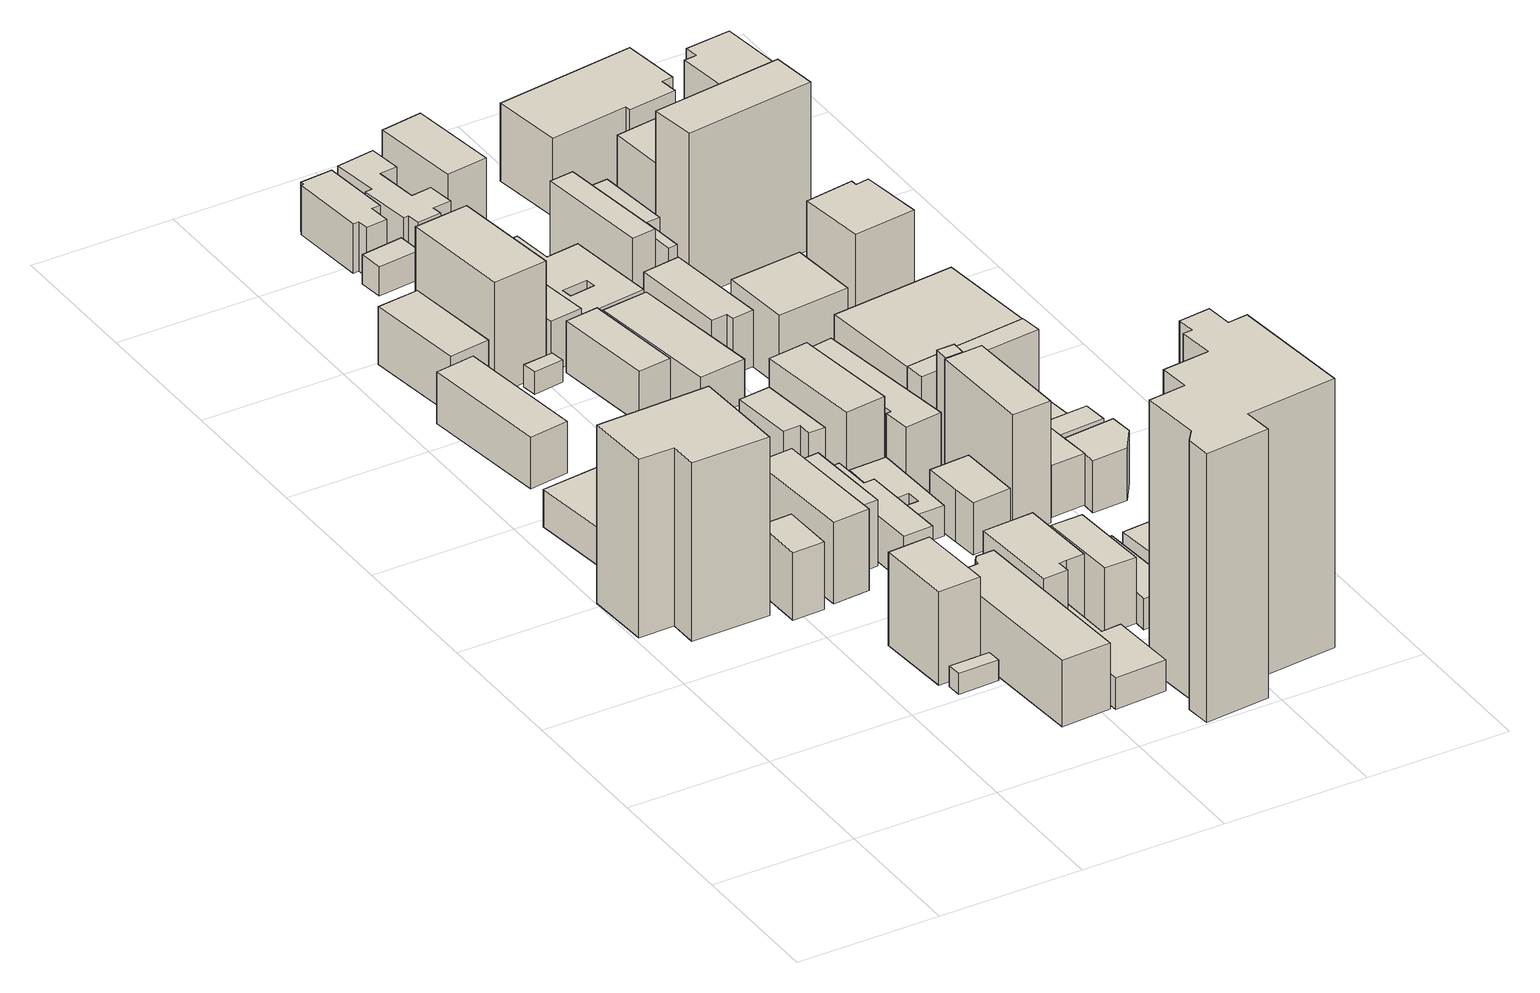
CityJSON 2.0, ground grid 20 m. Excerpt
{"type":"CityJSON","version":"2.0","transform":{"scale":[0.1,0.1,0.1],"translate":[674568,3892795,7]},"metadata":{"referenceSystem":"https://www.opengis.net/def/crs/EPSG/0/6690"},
"CityObjects":{
"building1":{"type":"Building","attributes":{"class":"3002","usage":"412","measuredHeight":32.6,"storeysAboveGround":9,"BuildingDetailAttribute.totalFloorArea":1741.57,"BuildingDetailAttribute.buildingFootprintArea":193.51,"BuildingDetailAttribute.buildingRoofEdgeArea":193.51,"BuildingDetailAttribute.urbanPlanType":"21","BuildingDetailAttribute.landUseType":"211","BuildingDetailAttribute.surveyYear":2021,"BuildingIDAttribute.prefecture":"23","BuildingIDAttribute.city":"23106"},"address":[{"country":"日本","locality":"愛知県名古屋市"}],"geometry":[{"type":"Solid","lod":"1","boundaries":[[[[0,1,2,3,4,5]],[[4,6,7,5]],[[3,8,6,4]],[[2,9,8,3]],[[1,10,9,2]],[[0,11,10,1]],[[5,7,11,0]],[[6,8,9,10,11,7]]]]}]},
"building2":{"type":"Building","attributes":{"class":"9999","usage":"422","measuredHeight":7.6,"storeysAboveGround":1,"BuildingDetailAttribute.totalFloorArea":155.08,"BuildingDetailAttribute.buildingFootprintArea":155.08,"BuildingDetailAttribute.buildingRoofEdgeArea":221.94,"BuildingDetailAttribute.urbanPlanType":"21","BuildingDetailAttribute.landUseType":"214","BuildingDetailAttribute.surveyYear":2021,"BuildingIDAttribute.prefecture":"23","BuildingIDAttribute.city":"23106"},"address":[{"country":"日本","locality":"愛知県名古屋市"}],"geometry":[{"type":"Solid","lod":"1","boundaries":[[[[12,13,14,15,16,17]],[[16,18,19,17]],[[15,20,18,16]],[[14,21,20,15]],[[13,22,21,14]],[[12,23,22,13]],[[17,19,23,12]],[[18,20,21,22,23,19]]]]}]},
"building3":{"type":"Building","attributes":{"class":"3001","usage":"422","measuredHeight":7.6,"storeysAboveGround":2,"BuildingDetailAttribute.totalFloorArea":133.71,"BuildingDetailAttribute.buildingFootprintArea":66.86,"BuildingDetailAttribute.buildingRoofEdgeArea":221.94,"BuildingDetailAttribute.urbanPlanType":"21","BuildingDetailAttribute.landUseType":"214","BuildingDetailAttribute.surveyYear":2021,"BuildingIDAttribute.prefecture":"23","BuildingIDAttribute.city":"23106"},"address":[{"country":"日本","locality":"愛知県名古屋市"}],"geometry":[{"type":"Solid","lod":"1","boundaries":[[[[12,17,24,13]],[[24,25,26,13]],[[17,27,25,24]],[[12,28,27,17]],[[13,26,28,12]],[[25,27,28,26]]]]}]},
"building4":{"type":"Building","attributes":{"class":"3001","usage":"411","measuredHeight":10.7,"storeysAboveGround":3,"BuildingDetailAttribute.totalFloorArea":99.3,"BuildingDetailAttribute.buildingFootprintArea":33.1,"BuildingDetailAttribute.buildingRoofEdgeArea":33.1,"BuildingDetailAttribute.urbanPlanType":"21","BuildingDetailAttribute.landUseType":"211","BuildingDetailAttribute.surveyYear":2021,"BuildingIDAttribute.prefecture":"23","BuildingIDAttribute.city":"23106"},"address":[{"country":"日本","locality":"愛知県名古屋市"}],"geometry":[{"type":"Solid","lod":"1","boundaries":[[[[29,30,31,32]],[[31,33,34,32]],[[30,35,33,31]],[[29,36,35,30]],[[32,34,36,29]],[[33,35,36,34]]]]}]},
"building5":{"type":"Building","attributes":{"class":"9999","usage":"461","measuredHeight":6.4,"storeysAboveGround":9999,"BuildingDetailAttribute.totalFloorArea":-9999,"BuildingDetailAttribute.buildingFootprintArea":-9999,"BuildingDetailAttribute.buildingRoofEdgeArea":11.69,"BuildingDetailAttribute.urbanPlanType":"21","BuildingDetailAttribute.landUseType":"212","BuildingDetailAttribute.surveyYear":2021,"BuildingIDAttribute.prefecture":"23","BuildingIDAttribute.city":"23106"},"geometry":[{"type":"Solid","lod":"1","boundaries":[[[[37,38,39,40]],[[39,41,42,40]],[[38,43,41,39]],[[37,44,43,38]],[[40,42,44,37]],[[41,43,44,42]]]]}]},
"building6":{"type":"Building","attributes":{"class":"3002","usage":"401","measuredHeight":11.4,"storeysAboveGround":3,"BuildingDetailAttribute.totalFloorArea":310.77,"BuildingDetailAttribute.buildingFootprintArea":103.59,"BuildingDetailAttribute.buildingRoofEdgeArea":103.59,"BuildingDetailAttribute.urbanPlanType":"21","BuildingDetailAttribute.landUseType":"212","BuildingDetailAttribute.surveyYear":2021,"BuildingIDAttribute.prefecture":"23","BuildingIDAttribute.city":"23106"},"address":[{"country":"日本","locality":"愛知県名古屋市"}],"geometry":[{"type":"Solid","lod":"1","boundaries":[[[[45,46,47,48]],[[47,49,50,48]],[[46,51,49,47]],[[45,52,51,46]],[[48,50,52,45]],[[49,51,52,50]]]]}]},
"building7":{"type":"Building","attributes":{"class":"3002","usage":"401","measuredHeight":13.4,"storeysAboveGround":4,"BuildingDetailAttribute.totalFloorArea":258.39,"BuildingDetailAttribute.buildingFootprintArea":64.6,"BuildingDetailAttribute.buildingRoofEdgeArea":64.6,"BuildingDetailAttribute.urbanPlanType":"21","BuildingDetailAttribute.landUseType":"212","BuildingDetailAttribute.surveyYear":2021,"BuildingIDAttribute.prefecture":"23","BuildingIDAttribute.city":"23106"},"address":[{"country":"日本","locality":"愛知県名古屋市"}],"geometry":[{"type":"Solid","lod":"1","boundaries":[[[[53,54,55,56]],[[55,57,58,56]],[[54,59,57,55]],[[53,60,59,54]],[[56,58,60,53]],[[57,59,60,58]]]]}]},
"building8":{"type":"Building","attributes":{"class":"3001","usage":"411","measuredHeight":7.9,"storeysAboveGround":3,"BuildingDetailAttribute.totalFloorArea":72.32,"BuildingDetailAttribute.buildingFootprintArea":24.11,"BuildingDetailAttribute.buildingRoofEdgeArea":24.11,"BuildingDetailAttribute.urbanPlanType":"21","BuildingDetailAttribute.landUseType":"211","BuildingDetailAttribute.surveyYear":2021,"BuildingIDAttribute.prefecture":"23","BuildingIDAttribute.city":"23106"},"address":[{"country":"日本","locality":"愛知県名古屋市"}],"geometry":[{"type":"Solid","lod":"1","boundaries":[[[[61,62,63,64]],[[63,65,66,64]],[[62,67,65,63]],[[61,68,67,62]],[[64,66,68,61]],[[65,67,68,66]]]]}]},
"building9":{"type":"Building","attributes":{"class":"9999","usage":"412","measuredHeight":9.4,"storeysAboveGround":2,"BuildingDetailAttribute.totalFloorArea":202.15,"BuildingDetailAttribute.buildingFootprintArea":101.08,"BuildingDetailAttribute.buildingRoofEdgeArea":101.08,"BuildingDetailAttribute.urbanPlanType":"21","BuildingDetailAttribute.landUseType":"211","BuildingDetailAttribute.surveyYear":2021,"BuildingIDAttribute.prefecture":"23","BuildingIDAttribute.city":"23106"},"address":[{"country":"日本","locality":"愛知県名古屋市中区新栄一丁目３８０８"}],"geometry":[{"type":"Solid","lod":"1","boundaries":[[[[69,70,71,72]],[[71,73,74,72]],[[70,75,73,71]],[[69,76,75,70]],[[72,74,76,69]],[[73,75,76,74]]]]}]},
"building10":{"type":"Building","attributes":{"class":"3001","usage":"411","measuredHeight":18.3,"storeysAboveGround":2,"BuildingDetailAttribute.totalFloorArea":165.41,"BuildingDetailAttribute.buildingFootprintArea":82.71,"BuildingDetailAttribute.buildingRoofEdgeArea":82.71,"BuildingDetailAttribute.urbanPlanType":"21","BuildingDetailAttribute.landUseType":"211","BuildingDetailAttribute.surveyYear":2021,"BuildingIDAttribute.prefecture":"23","BuildingIDAttribute.city":"23106"},"address":[{"country":"日本","locality":"愛知県名古屋市"}],"geometry":[{"type":"Solid","lod":"1","boundaries":[[[[77,78,79,80]],[[79,81,82,80]],[[78,83,81,79]],[[77,84,83,78]],[[80,82,84,77]],[[81,83,84,82]]]]}]},
"building11":{"type":"Building","attributes":{"class":"3001","usage":"413","measuredHeight":11.7,"storeysAboveGround":2,"BuildingDetailAttribute.totalFloorArea":171.07,"BuildingDetailAttribute.buildingFootprintArea":85.53,"BuildingDetailAttribute.buildingRoofEdgeArea":85.53,"BuildingDetailAttribute.urbanPlanType":"21","BuildingDetailAttribute.landUseType":"212","BuildingDetailAttribute.surveyYear":2021,"BuildingIDAttribute.prefecture":"23","BuildingIDAttribute.city":"23106"},"address":[{"country":"日本","locality":"愛知県名古屋市"}],"geometry":[{"type":"Solid","lod":"1","boundaries":[[[[85,86,87,88]],[[87,89,90,88]],[[86,91,89,87]],[[85,92,91,86]],[[88,90,92,85]],[[89,91,92,90]]]]}]},
"building12":{"type":"Building","attributes":{"class":"3002","usage":"401","measuredHeight":11.5,"storeysAboveGround":3,"BuildingDetailAttribute.totalFloorArea":511.89,"BuildingDetailAttribute.buildingFootprintArea":170.63,"BuildingDetailAttribute.buildingRoofEdgeArea":170.63,"BuildingDetailAttribute.urbanPlanType":"21","BuildingDetailAttribute.landUseType":"212","BuildingDetailAttribute.surveyYear":2021,"BuildingIDAttribute.prefecture":"23","BuildingIDAttribute.city":"23106"},"address":[{"country":"日本","locality":"愛知県名古屋市"}],"geometry":[{"type":"Solid","lod":"1","boundaries":[[[[93,94,95,96,97,98,99]],[[98,100,101,99]],[[97,102,100,98]],[[96,103,102,97]],[[95,104,103,96]],[[94,105,104,95]],[[93,106,105,94]],[[99,101,106,93]],[[100,102,103,104,105,106,101]]]]}]},
"building13":{"type":"Building","attributes":{"class":"3001","usage":"411","measuredHeight":8.1,"storeysAboveGround":2,"BuildingDetailAttribute.totalFloorArea":93.64,"BuildingDetailAttribute.buildingFootprintArea":46.82,"BuildingDetailAttribute.buildingRoofEdgeArea":46.82,"BuildingDetailAttribute.urbanPlanType":"21","BuildingDetailAttribute.landUseType":"211","BuildingDetailAttribute.surveyYear":2021,"BuildingIDAttribute.prefecture":"23","BuildingIDAttribute.city":"23106"},"address":[{"country":"日本","locality":"愛知県名古屋市"}],"geometry":[{"type":"Solid","lod":"1","boundaries":[[[[107,108,109,110,111,112,113,114]],[[113,115,116,114]],[[112,117,115,113]],[[111,118,117,112]],[[110,119,118,111]],[[109,120,119,110]],[[108,121,120,109]],[[107,122,121,108]],[[114,116,122,107]],[[115,117,118,119,120,121,122,116]]]]}]},
"building14":{"type":"Building","attributes":{"class":"3002","usage":"411","measuredHeight":11.5,"storeysAboveGround":3,"BuildingDetailAttribute.totalFloorArea":125.95,"BuildingDetailAttribute.buildingFootprintArea":41.98,"BuildingDetailAttribute.buildingRoofEdgeArea":41.98,"BuildingDetailAttribute.urbanPlanType":"21","BuildingDetailAttribute.landUseType":"211","BuildingDetailAttribute.surveyYear":2021,"BuildingIDAttribute.prefecture":"23","BuildingIDAttribute.city":"23106"},"address":[{"country":"日本","locality":"愛知県名古屋市中区新栄一丁目３８１９番２"}],"geometry":[{"type":"Solid","lod":"1","boundaries":[[[[123,124,125,126]],[[125,127,128,126]],[[124,129,127,125]],[[123,130,129,124]],[[126,128,130,123]],[[127,129,130,128]]]]}]},
"building15":{"type":"Building","attributes":{"class":"3002","usage":"401","measuredHeight":9.3,"storeysAboveGround":1,"BuildingDetailAttribute.totalFloorArea":98.23,"BuildingDetailAttribute.buildingFootprintArea":98.23,"BuildingDetailAttribute.buildingRoofEdgeArea":98.23,"BuildingDetailAttribute.urbanPlanType":"21","BuildingDetailAttribute.landUseType":"212","BuildingDetailAttribute.surveyYear":2021,"BuildingIDAttribute.prefecture":"23","BuildingIDAttribute.city":"23106"},"address":[{"country":"日本","locality":"愛知県名古屋市"}],"geometry":[{"type":"Solid","lod":"1","boundaries":[[[[131,132,133,134,135,136,137,138]],[[137,139,140,138]],[[136,141,139,137]],[[135,142,141,136]],[[134,143,142,135]],[[133,144,143,134]],[[132,145,144,133]],[[131,146,145,132]],[[138,140,146,131]],[[139,141,142,143,144,145,146,140]]]]}]},
"building16":{"type":"Building","attributes":{"class":"3002","usage":"412","measuredHeight":19.2,"storeysAboveGround":5,"BuildingDetailAttribute.totalFloorArea":606.2,"BuildingDetailAttribute.buildingFootprintArea":121.24,"BuildingDetailAttribute.buildingRoofEdgeArea":121.24,"BuildingDetailAttribute.urbanPlanType":"21","BuildingDetailAttribute.landUseType":"211","BuildingDetailAttribute.surveyYear":2021,"BuildingIDAttribute.prefecture":"23","BuildingIDAttribute.city":"23106"},"address":[{"country":"日本","locality":"愛知県名古屋市"}],"geometry":[{"type":"Solid","lod":"1","boundaries":[[[[147,148,149,150]],[[149,151,152,150]],[[148,153,151,149]],[[147,154,153,148]],[[150,152,154,147]],[[151,153,154,152]]]]}]},
"building17":{"type":"Building","attributes":{"class":"3001","usage":"461","measuredHeight":3.2,"storeysAboveGround":9999,"BuildingDetailAttribute.totalFloorArea":-9999,"BuildingDetailAttribute.buildingFootprintArea":-9999,"BuildingDetailAttribute.buildingRoofEdgeArea":8.83,"BuildingDetailAttribute.urbanPlanType":"21","BuildingDetailAttribute.landUseType":"223","BuildingDetailAttribute.surveyYear":2021,"BuildingIDAttribute.prefecture":"23","BuildingIDAttribute.city":"23106"},"geometry":[{"type":"Solid","lod":"1","boundaries":[[[[155,156,157,158]],[[157,159,160,158]],[[156,161,159,157]],[[155,162,161,156]],[[158,160,162,155]],[[159,161,162,160]]]]}]},
"building18":{"type":"Building","attributes":{"class":"3002","usage":"413","measuredHeight":8.6,"storeysAboveGround":2,"BuildingDetailAttribute.totalFloorArea":132.76,"BuildingDetailAttribute.buildingFootprintArea":66.38,"BuildingDetailAttribute.buildingRoofEdgeArea":66.38,"BuildingDetailAttribute.urbanPlanType":"21","BuildingDetailAttribute.landUseType":"212","BuildingDetailAttribute.surveyYear":2021,"BuildingIDAttribute.prefecture":"23","BuildingIDAttribute.city":"23106"},"address":[{"country":"日本","locality":"愛知県名古屋市"}],"geometry":[{"type":"Solid","lod":"1","boundaries":[[[[163,164,165,166,167,168]],[[167,169,170,168]],[[166,171,169,167]],[[165,172,171,166]],[[164,173,172,165]],[[163,174,173,164]],[[168,170,174,163]],[[169,171,172,173,174,170]]]]}]},
"building19":{"type":"Building","attributes":{"class":"3002","usage":"401","measuredHeight":10.6,"storeysAboveGround":3,"BuildingDetailAttribute.totalFloorArea":258.4,"BuildingDetailAttribute.buildingFootprintArea":86.13,"BuildingDetailAttribute.buildingRoofEdgeArea":86.13,"BuildingDetailAttribute.urbanPlanType":"21","BuildingDetailAttribute.landUseType":"212","BuildingDetailAttribute.surveyYear":2021,"BuildingIDAttribute.prefecture":"23","BuildingIDAttribute.city":"23106"},"address":[{"country":"日本","locality":"愛知県名古屋市"}],"geometry":[{"type":"Solid","lod":"1","boundaries":[[[[175,176,177,178,179,180,181]],[[180,182,183,181]],[[179,184,182,180]],[[178,185,184,179]],[[177,186,185,178]],[[176,187,186,177]],[[175,188,187,176]],[[181,183,188,175]],[[182,184,185,186,187,188,183]]]]}]},
"building20":{"type":"Building","attributes":{"class":"3001","usage":"411","measuredHeight":10.2,"storeysAboveGround":3,"BuildingDetailAttribute.totalFloorArea":136.19,"BuildingDetailAttribute.buildingFootprintArea":45.4,"BuildingDetailAttribute.buildingRoofEdgeArea":45.4,"BuildingDetailAttribute.urbanPlanType":"21","BuildingDetailAttribute.landUseType":"211","BuildingDetailAttribute.surveyYear":2021,"BuildingIDAttribute.prefecture":"23","BuildingIDAttribute.city":"23106"},"address":[{"country":"日本","locality":"愛知県名古屋市"}],"geometry":[{"type":"Solid","lod":"1","boundaries":[[[[189,190,191,192,193,194]],[[193,195,196,194]],[[192,197,195,193]],[[191,198,197,192]],[[190,199,198,191]],[[189,200,199,190]],[[194,196,200,189]],[[195,197,198,199,200,196]]]]}]},
"building21":{"type":"Building","attributes":{"class":"3003","usage":"411","measuredHeight":4.2,"storeysAboveGround":1,"BuildingDetailAttribute.totalFloorArea":21.16,"BuildingDetailAttribute.buildingFootprintArea":21.16,"BuildingDetailAttribute.buildingRoofEdgeArea":21.16,"BuildingDetailAttribute.urbanPlanType":"21","BuildingDetailAttribute.landUseType":"211","BuildingDetailAttribute.surveyYear":2021,"BuildingIDAttribute.prefecture":"23","BuildingIDAttribute.city":"23106"},"address":[{"country":"日本","locality":"愛知県名古屋市"}],"geometry":[{"type":"Solid","lod":"1","boundaries":[[[[201,202,203,204]],[[203,205,206,204]],[[202,207,205,203]],[[201,208,207,202]],[[204,206,208,201]],[[205,207,208,206]]]]}]},
"building22":{"type":"Building","attributes":{"class":"3002","usage":"411","measuredHeight":8.4,"storeysAboveGround":2,"BuildingDetailAttribute.totalFloorArea":136.27,"BuildingDetailAttribute.buildingFootprintArea":68.13,"BuildingDetailAttribute.buildingRoofEdgeArea":68.13,"BuildingDetailAttribute.urbanPlanType":"21","BuildingDetailAttribute.landUseType":"211","BuildingDetailAttribute.surveyYear":2021,"BuildingIDAttribute.prefecture":"23","BuildingIDAttribute.city":"23106"},"address":[{"country":"日本","locality":"愛知県名古屋市中区新栄一丁目３１２０"}],"geometry":[{"type":"Solid","lod":"1","boundaries":[[[[209,210,211,212]],[[211,213,214,212]],[[210,215,213,211]],[[209,216,215,210]],[[212,214,216,209]],[[213,215,216,214]]]]}]},
"building23":{"type":"Building","attributes":{"class":"3001","usage":"411","measuredHeight":8.1,"storeysAboveGround":2,"BuildingDetailAttribute.totalFloorArea":118.28,"BuildingDetailAttribute.buildingFootprintArea":59.14,"BuildingDetailAttribute.buildingRoofEdgeArea":59.14,"BuildingDetailAttribute.urbanPlanType":"21","BuildingDetailAttribute.landUseType":"211","BuildingDetailAttribute.surveyYear":2021,"BuildingIDAttribute.prefecture":"23","BuildingIDAttribute.city":"23106"},"address":[{"country":"日本","locality":"愛知県名古屋市中区新栄一丁目３０１７"}],"geometry":[{"type":"Solid","lod":"1","boundaries":[[[[217,218,219,220,221,222,223,224,225,226]],[[225,227,228,226]],[[224,229,227,225]],[[223,230,229,224]],[[222,231,230,223]],[[221,232,231,222]],[[220,233,232,221]],[[219,234,233,220]],[[218,235,234,219]],[[217,236,235,218]],[[226,228,236,217]],[[227,229,230,231,232,233,234,235,236,228]]]]}]},
"building24":{"type":"Building","attributes":{"class":"3001","usage":"413","measuredHeight":8.1,"storeysAboveGround":2,"BuildingDetailAttribute.totalFloorArea":183.93,"BuildingDetailAttribute.buildingFootprintArea":91.96,"BuildingDetailAttribute.buildingRoofEdgeArea":91.96,"BuildingDetailAttribute.urbanPlanType":"21","BuildingDetailAttribute.landUseType":"212","BuildingDetailAttribute.surveyYear":2021,"BuildingIDAttribute.prefecture":"23","BuildingIDAttribute.city":"23106"},"address":[{"country":"日本","locality":"愛知県名古屋市"}],"geometry":[{"type":"Solid","lod":"1","boundaries":[[[[237,238,239,240]],[[239,241,242,240]],[[238,243,241,239]],[[237,244,243,238]],[[240,242,244,237]],[[241,243,244,242]]]]}]},
"building25":{"type":"Building","attributes":{"class":"3001","usage":"411","measuredHeight":7.4,"storeysAboveGround":1,"BuildingDetailAttribute.totalFloorArea":61.81,"BuildingDetailAttribute.buildingFootprintArea":61.81,"BuildingDetailAttribute.buildingRoofEdgeArea":61.81,"BuildingDetailAttribute.urbanPlanType":"21","BuildingDetailAttribute.landUseType":"211","BuildingDetailAttribute.surveyYear":2021,"BuildingIDAttribute.prefecture":"23","BuildingIDAttribute.city":"23106"},"address":[{"country":"日本","locality":"愛知県名古屋市"}],"geometry":[{"type":"Solid","lod":"1","boundaries":[[[[245,246,247,248,249,250,251,252]],[[251,253,254,252]],[[250,255,253,251]],[[249,256,255,250]],[[248,257,256,249]],[[247,258,257,248]],[[246,259,258,247]],[[245,260,259,246]],[[252,254,260,245]],[[253,255,256,257,258,259,260,254]]]]}]},
"building26":{"type":"Building","attributes":{"class":"3002","usage":"413","measuredHeight":9.5,"storeysAboveGround":3,"BuildingDetailAttribute.totalFloorArea":155.09,"BuildingDetailAttribute.buildingFootprintArea":51.7,"BuildingDetailAttribute.buildingRoofEdgeArea":51.7,"BuildingDetailAttribute.urbanPlanType":"21","BuildingDetailAttribute.landUseType":"212","BuildingDetailAttribute.surveyYear":2021,"BuildingIDAttribute.prefecture":"23","BuildingIDAttribute.city":"23106"},"address":[{"country":"日本","locality":"愛知県名古屋市"}],"geometry":[{"type":"Solid","lod":"1","boundaries":[[[[261,262,263,264]],[[263,265,266,264]],[[262,267,265,263]],[[261,268,267,262]],[[264,266,268,261]],[[265,267,268,266]]]]}]},
"building27":{"type":"Building","attributes":{"class":"3002","usage":"411","measuredHeight":14.3,"storeysAboveGround":4,"BuildingDetailAttribute.totalFloorArea":348.01,"BuildingDetailAttribute.buildingFootprintArea":87,"BuildingDetailAttribute.buildingRoofEdgeArea":87,"BuildingDetailAttribute.urbanPlanType":"21","BuildingDetailAttribute.landUseType":"211","BuildingDetailAttribute.surveyYear":2021,"BuildingIDAttribute.prefecture":"23","BuildingIDAttribute.city":"23106"},"address":[{"country":"日本","locality":"愛知県名古屋市"}],"geometry":[{"type":"Solid","lod":"1","boundaries":[[[[269,270,271,272]],[[271,273,274,272]],[[270,275,273,271]],[[269,276,275,270]],[[272,274,276,269]],[[273,275,276,274]]]]}]},
"building28":{"type":"Building","attributes":{"class":"3001","usage":"401","measuredHeight":7.8,"storeysAboveGround":2,"BuildingDetailAttribute.totalFloorArea":100.86,"BuildingDetailAttribute.buildingFootprintArea":50.43,"BuildingDetailAttribute.buildingRoofEdgeArea":50.43,"BuildingDetailAttribute.urbanPlanType":"21","BuildingDetailAttribute.landUseType":"212","BuildingDetailAttribute.surveyYear":2021,"BuildingIDAttribute.prefecture":"23","BuildingIDAttribute.city":"23106"},"address":[{"country":"日本","locality":"愛知県名古屋市"}],"geometry":[{"type":"Solid","lod":"1","boundaries":[[[[277,278,279,280,281]],[[280,282,283,281]],[[279,284,282,280]],[[278,285,284,279]],[[277,286,285,278]],[[281,283,286,277]],[[282,284,285,286,283]]]]}]},
"building29":{"type":"Building","attributes":{"class":"3001","usage":"411","measuredHeight":8.3,"storeysAboveGround":2,"BuildingDetailAttribute.totalFloorArea":255.12,"BuildingDetailAttribute.buildingFootprintArea":127.56,"BuildingDetailAttribute.buildingRoofEdgeArea":127.56,"BuildingDetailAttribute.urbanPlanType":"21","BuildingDetailAttribute.landUseType":"211","BuildingDetailAttribute.surveyYear":2021,"BuildingIDAttribute.prefecture":"23","BuildingIDAttribute.city":"23106"},"address":[{"country":"日本","locality":"愛知県名古屋市"}],"geometry":[{"type":"Solid","lod":"1","boundaries":[[[[287,288,289,290]],[[289,291,292,290]],[[288,293,291,289]],[[287,294,293,288]],[[290,292,294,287]],[[291,293,294,292]]]]}]},
"building30":{"type":"Building","attributes":{"class":"3001","usage":"411","measuredHeight":9.2,"storeysAboveGround":2,"BuildingDetailAttribute.totalFloorArea":153.53,"BuildingDetailAttribute.buildingFootprintArea":76.77,"BuildingDetailAttribute.buildingRoofEdgeArea":76.77,"BuildingDetailAttribute.urbanPlanType":"21","BuildingDetailAttribute.landUseType":"211","BuildingDetailAttribute.surveyYear":2021,"BuildingIDAttribute.prefecture":"23","BuildingIDAttribute.city":"23106"},"address":[{"country":"日本","locality":"愛知県名古屋市"}],"geometry":[{"type":"Solid","lod":"1","boundaries":[[[[295,296,297,298,299,300,301,302,303,304,305,306,307,308]],[[307,309,310,308]],[[306,311,309,307]],[[305,312,311,306]],[[304,313,312,305]],[[303,314,313,304]],[[302,315,314,303]],[[301,316,315,302]],[[300,317,316,301]],[[299,318,317,300]],[[298,319,318,299]],[[297,320,319,298]],[[296,321,320,297]],[[295,322,321,296]],[[308,310,322,295]],[[309,311,312,313,314,315,316,317,318,319,320,321,322,310]]]]}]},
"building31":{"type":"Building","attributes":{"class":"3001","usage":"402","measuredHeight":9.4,"storeysAboveGround":1,"BuildingDetailAttribute.totalFloorArea":65.94,"BuildingDetailAttribute.buildingFootprintArea":65.94,"BuildingDetailAttribute.buildingRoofEdgeArea":65.94,"BuildingDetailAttribute.urbanPlanType":"21","BuildingDetailAttribute.landUseType":"212","BuildingDetailAttribute.surveyYear":2021,"BuildingIDAttribute.prefecture":"23","BuildingIDAttribute.city":"23106"},"address":[{"country":"日本","locality":"愛知県名古屋市"}],"geometry":[{"type":"Solid","lod":"1","boundaries":[[[[323,324,325,326,327,328,329]],[[328,330,331,329]],[[327,332,330,328]],[[326,333,332,327]],[[325,334,333,326]],[[324,335,334,325]],[[323,336,335,324]],[[329,331,336,323]],[[330,332,333,334,335,336,331]]]]}]},
"building32":{"type":"Building","attributes":{"class":"3002","usage":"412","measuredHeight":45.6,"storeysAboveGround":14,"BuildingDetailAttribute.totalFloorArea":4988.61,"BuildingDetailAttribute.buildingFootprintArea":356.33,"BuildingDetailAttribute.buildingRoofEdgeArea":356.33,"BuildingDetailAttribute.urbanPlanType":"21","BuildingDetailAttribute.landUseType":"211","BuildingDetailAttribute.surveyYear":2021,"BuildingIDAttribute.prefecture":"23","BuildingIDAttribute.city":"23106"},"address":[{"country":"日本","locality":"愛知県名古屋市"}],"geometry":[{"type":"Solid","lod":"1","boundaries":[[[[337,338,339,340,341,342,343,344,345,346,347,348,349,350,351,352]],[[351,353,354,352]],[[350,355,353,351]],[[349,356,355,350]],[[348,357,356,349]],[[347,358,357,348]],[[346,359,358,347]],[[345,360,359,346]],[[344,361,360,345]],[[343,362,361,344]],[[342,363,362,343]],[[341,364,363,342]],[[340,365,364,341]],[[339,366,365,340]],[[338,367,366,339]],[[337,368,367,338]],[[352,354,368,337]],[[353,355,356,357,358,359,360,361,362,363,364,365,366,367,368,354]]]]}]},
"building33":{"type":"Building","attributes":{"class":"3001","usage":"413","measuredHeight":9.3,"storeysAboveGround":2,"BuildingDetailAttribute.totalFloorArea":278.36,"BuildingDetailAttribute.buildingFootprintArea":139.18,"BuildingDetailAttribute.buildingRoofEdgeArea":139.18,"BuildingDetailAttribute.urbanPlanType":"21","BuildingDetailAttribute.landUseType":"212","BuildingDetailAttribute.surveyYear":2021,"BuildingIDAttribute.prefecture":"23","BuildingIDAttribute.city":"23106"},"address":[{"country":"日本","locality":"愛知県名古屋市"}],"geometry":[{"type":"Solid","lod":"1","boundaries":[[[[369,370,371,372,373,374],[375,376,377,378]],[[373,379,380,374]],[[372,381,379,373]],[[371,382,381,372]],[[370,383,382,371]],[[369,384,383,370]],[[374,380,384,369]],[[377,385,386,378]],[[376,387,385,377]],[[375,388,387,376]],[[378,386,388,375]],[[379,381,382,383,384,380],[385,387,388,386]]]]}]},
"building34":{"type":"Building","attributes":{"class":"9999","usage":"401","measuredHeight":12.3,"storeysAboveGround":3,"BuildingDetailAttribute.totalFloorArea":299.71,"BuildingDetailAttribute.buildingFootprintArea":99.9,"BuildingDetailAttribute.buildingRoofEdgeArea":99.9,"BuildingDetailAttribute.urbanPlanType":"21","BuildingDetailAttribute.landUseType":"212","BuildingDetailAttribute.surveyYear":2021,"BuildingIDAttribute.prefecture":"23","BuildingIDAttribute.city":"23106"},"address":[{"country":"日本","locality":"愛知県名古屋市"}],"geometry":[{"type":"Solid","lod":"1","boundaries":[[[[389,390,391,392,393,394]],[[393,395,396,394]],[[392,397,395,393]],[[391,398,397,392]],[[390,399,398,391]],[[389,400,399,390]],[[394,396,400,389]],[[395,397,398,399,400,396]]]]}]},
"building35":{"type":"Building","attributes":{"class":"3002","usage":"401","measuredHeight":19.5,"storeysAboveGround":5,"BuildingDetailAttribute.totalFloorArea":409.12,"BuildingDetailAttribute.buildingFootprintArea":81.82,"BuildingDetailAttribute.buildingRoofEdgeArea":81.82,"BuildingDetailAttribute.urbanPlanType":"21","BuildingDetailAttribute.landUseType":"212","BuildingDetailAttribute.surveyYear":2021,"BuildingIDAttribute.prefecture":"23","BuildingIDAttribute.city":"23106"},"address":[{"country":"日本","locality":"愛知県名古屋市"}],"geometry":[{"type":"Solid","lod":"1","boundaries":[[[[401,402,403,404]],[[403,405,406,404]],[[402,407,405,403]],[[401,408,407,402]],[[404,406,408,401]],[[405,407,408,406]]]]}]},
"building36":{"type":"Building","attributes":{"class":"3001","usage":"411","measuredHeight":11.1,"storeysAboveGround":2,"BuildingDetailAttribute.totalFloorArea":152.93,"BuildingDetailAttribute.buildingFootprintArea":76.46,"BuildingDetailAttribute.buildingRoofEdgeArea":76.46,"BuildingDetailAttribute.urbanPlanType":"21","BuildingDetailAttribute.landUseType":"211","BuildingDetailAttribute.surveyYear":2021,"BuildingIDAttribute.prefecture":"23","BuildingIDAttribute.city":"23106"},"address":[{"country":"日本","locality":"愛知県名古屋市"}],"geometry":[{"type":"Solid","lod":"1","boundaries":[[[[409,410,411,412,413,414]],[[413,415,416,414]],[[412,417,415,413]],[[411,418,417,412]],[[410,419,418,411]],[[409,420,419,410]],[[414,416,420,409]],[[415,417,418,419,420,416]]]]}]},
"building37":{"type":"Building","attributes":{"class":"3001","usage":"411","measuredHeight":10.1,"storeysAboveGround":3,"BuildingDetailAttribute.totalFloorArea":225.49,"BuildingDetailAttribute.buildingFootprintArea":75.16,"BuildingDetailAttribute.buildingRoofEdgeArea":75.16,"BuildingDetailAttribute.urbanPlanType":"21","BuildingDetailAttribute.landUseType":"211","BuildingDetailAttribute.surveyYear":2021,"BuildingIDAttribute.prefecture":"23","BuildingIDAttribute.city":"23106"},"address":[{"country":"日本","locality":"愛知県名古屋市"}],"geometry":[{"type":"Solid","lod":"1","boundaries":[[[[421,422,423,424]],[[423,425,426,424]],[[422,427,425,423]],[[421,428,427,422]],[[424,426,428,421]],[[425,427,428,426]]]]}]},
"building38":{"type":"Building","attributes":{"class":"3001","usage":"461","measuredHeight":17.2,"storeysAboveGround":9999,"BuildingDetailAttribute.totalFloorArea":-9999,"BuildingDetailAttribute.buildingFootprintArea":-9999,"BuildingDetailAttribute.buildingRoofEdgeArea":5,"BuildingDetailAttribute.urbanPlanType":"21","BuildingDetailAttribute.landUseType":"212","BuildingDetailAttribute.surveyYear":2021,"BuildingIDAttribute.prefecture":"23","BuildingIDAttribute.city":"23106"},"geometry":[{"type":"Solid","lod":"1","boundaries":[[[[429,430,431,432]],[[431,433,434,432]],[[430,435,433,431]],[[429,436,435,430]],[[432,434,436,429]],[[433,435,436,434]]]]}]},
"building39":{"type":"Building","attributes":{"class":"3002","usage":"412","measuredHeight":13.2,"storeysAboveGround":4,"BuildingDetailAttribute.totalFloorArea":219.3,"BuildingDetailAttribute.buildingFootprintArea":54.82,"BuildingDetailAttribute.buildingRoofEdgeArea":54.82,"BuildingDetailAttribute.urbanPlanType":"21","BuildingDetailAttribute.landUseType":"211","BuildingDetailAttribute.surveyYear":2021,"BuildingIDAttribute.prefecture":"23","BuildingIDAttribute.city":"23106"},"address":[{"country":"日本","locality":"愛知県名古屋市"}],"geometry":[{"type":"Solid","lod":"1","boundaries":[[[[437,438,439,440]],[[439,441,442,440]],[[438,443,441,439]],[[437,444,443,438]],[[440,442,444,437]],[[441,443,444,442]]]]}]},
"building40":{"type":"Building","attributes":{"class":"3001","usage":"412","measuredHeight":5.4,"storeysAboveGround":1,"BuildingDetailAttribute.totalFloorArea":71.53,"BuildingDetailAttribute.buildingFootprintArea":71.53,"BuildingDetailAttribute.buildingRoofEdgeArea":71.53,"BuildingDetailAttribute.urbanPlanType":"21","BuildingDetailAttribute.landUseType":"211","BuildingDetailAttribute.surveyYear":2021,"BuildingIDAttribute.prefecture":"23","BuildingIDAttribute.city":"23106"},"address":[{"country":"日本","locality":"愛知県名古屋市"}],"geometry":[{"type":"Solid","lod":"1","boundaries":[[[[445,446,447,448]],[[447,449,450,448]],[[446,451,449,447]],[[445,452,451,446]],[[448,450,452,445]],[[449,451,452,450]]]]}]},
"building41":{"type":"Building","attributes":{"class":"3002","usage":"411","measuredHeight":16.4,"storeysAboveGround":2,"BuildingDetailAttribute.totalFloorArea":135.75,"BuildingDetailAttribute.buildingFootprintArea":67.87,"BuildingDetailAttribute.buildingRoofEdgeArea":67.87,"BuildingDetailAttribute.urbanPlanType":"21","BuildingDetailAttribute.landUseType":"211","BuildingDetailAttribute.surveyYear":2021,"BuildingIDAttribute.prefecture":"23","BuildingIDAttribute.city":"23106"},"address":[{"country":"日本","locality":"愛知県名古屋市"}],"geometry":[{"type":"Solid","lod":"1","boundaries":[[[[453,454,455,456,457,458]],[[457,459,460,458]],[[456,461,459,457]],[[455,462,461,456]],[[454,463,462,455]],[[453,464,463,454]],[[458,460,464,453]],[[459,461,462,463,464,460]]]]}]},
"building42":{"type":"Building","attributes":{"class":"9999","usage":"411","measuredHeight":9.7,"storeysAboveGround":3,"BuildingDetailAttribute.totalFloorArea":127.08,"BuildingDetailAttribute.buildingFootprintArea":42.36,"BuildingDetailAttribute.buildingRoofEdgeArea":-9999,"BuildingDetailAttribute.urbanPlanType":"21","BuildingDetailAttribute.landUseType":"211","BuildingDetailAttribute.surveyYear":2021,"BuildingIDAttribute.prefecture":"23","BuildingIDAttribute.city":"23106"},"address":[{"country":"日本","locality":"愛知県名古屋市中区新栄一丁目３１１１－２"}],"geometry":[{"type":"Solid","lod":"1","boundaries":[[[[465,466,467,468,469,470]],[[469,471,472,470]],[[468,473,471,469]],[[467,474,473,468]],[[466,475,474,467]],[[465,476,475,466]],[[470,472,476,465]],[[471,473,474,475,476,472]]]]}]},
"building43":{"type":"Building","attributes":{"class":"3002","usage":"413","measuredHeight":12.2,"storeysAboveGround":3,"BuildingDetailAttribute.totalFloorArea":302.59,"BuildingDetailAttribute.buildingFootprintArea":100.86,"BuildingDetailAttribute.buildingRoofEdgeArea":100.86,"BuildingDetailAttribute.urbanPlanType":"21","BuildingDetailAttribute.landUseType":"212","BuildingDetailAttribute.surveyYear":2021,"BuildingIDAttribute.prefecture":"23","BuildingIDAttribute.city":"23106"},"address":[{"country":"日本","locality":"愛知県名古屋市"}],"geometry":[{"type":"Solid","lod":"1","boundaries":[[[[477,478,479,480]],[[479,481,482,480]],[[478,483,481,479]],[[477,484,483,478]],[[480,482,484,477]],[[481,483,484,482]]]]}]},
"building44":{"type":"Building","attributes":{"class":"3001","usage":"411","measuredHeight":14.3,"storeysAboveGround":2,"BuildingDetailAttribute.totalFloorArea":105.98,"BuildingDetailAttribute.buildingFootprintArea":52.99,"BuildingDetailAttribute.buildingRoofEdgeArea":307.91,"BuildingDetailAttribute.urbanPlanType":"21","BuildingDetailAttribute.landUseType":"211","BuildingDetailAttribute.surveyYear":2021,"BuildingIDAttribute.prefecture":"23","BuildingIDAttribute.city":"23106"},"address":[{"country":"日本","locality":"愛知県名古屋市"}],"geometry":[{"type":"Solid","lod":"1","boundaries":[[[[485,486,487,488]],[[487,489,490,488]],[[486,491,489,487]],[[485,492,491,486]],[[488,490,492,485]],[[489,491,492,490]]]]}]},
"building45":{"type":"Building","attributes":{"class":"3001","usage":"411","measuredHeight":7.5,"storeysAboveGround":2,"BuildingDetailAttribute.totalFloorArea":83.74,"BuildingDetailAttribute.buildingFootprintArea":41.87,"BuildingDetailAttribute.buildingRoofEdgeArea":41.87,"BuildingDetailAttribute.urbanPlanType":"21","BuildingDetailAttribute.landUseType":"211","BuildingDetailAttribute.surveyYear":2021,"BuildingIDAttribute.prefecture":"23","BuildingIDAttribute.city":"23106"},"address":[{"country":"日本","locality":"愛知県名古屋市"}],"geometry":[{"type":"Solid","lod":"1","boundaries":[[[[493,494,495,496,497,498]],[[497,459,461,498]],[[496,499,459,497]],[[495,500,499,496]],[[494,501,500,495]],[[493,502,501,494]],[[498,461,502,493]],[[459,499,500,501,502,461]]]]}]},
"building46":{"type":"Building","attributes":{"class":"3001","usage":"411","measuredHeight":14.3,"storeysAboveGround":3,"BuildingDetailAttribute.totalFloorArea":764.78,"BuildingDetailAttribute.buildingFootprintArea":254.93,"BuildingDetailAttribute.buildingRoofEdgeArea":307.91,"BuildingDetailAttribute.urbanPlanType":"21","BuildingDetailAttribute.landUseType":"211","BuildingDetailAttribute.surveyYear":2021,"BuildingIDAttribute.prefecture":"23","BuildingIDAttribute.city":"23106"},"address":[{"country":"日本","locality":"愛知県名古屋市"}],"geometry":[{"type":"Solid","lod":"1","boundaries":[[[[503,504,505,506]],[[505,507,508,506]],[[504,509,507,505]],[[503,510,509,504]],[[506,508,510,503]],[[507,509,510,508]]]]}]},
"building47":{"type":"Building","attributes":{"class":"3001","usage":"411","measuredHeight":6.3,"storeysAboveGround":2,"BuildingDetailAttribute.totalFloorArea":49.66,"BuildingDetailAttribute.buildingFootprintArea":24.83,"BuildingDetailAttribute.buildingRoofEdgeArea":24.83,"BuildingDetailAttribute.urbanPlanType":"21","BuildingDetailAttribute.landUseType":"211","BuildingDetailAttribute.surveyYear":2021,"BuildingIDAttribute.prefecture":"23","BuildingIDAttribute.city":"23106"},"address":[{"country":"日本","locality":"愛知県名古屋市"}],"geometry":[{"type":"Solid","lod":"1","boundaries":[[[[511,512,513,514]],[[513,515,516,514]],[[512,517,515,513]],[[511,518,517,512]],[[514,516,518,511]],[[515,517,518,516]]]]}]},
"building48":{"type":"Building","attributes":{"class":"9999","usage":"431","measuredHeight":3.2,"storeysAboveGround":1,"BuildingDetailAttribute.totalFloorArea":54.81,"BuildingDetailAttribute.buildingFootprintArea":54.81,"BuildingDetailAttribute.buildingRoofEdgeArea":54.81,"BuildingDetailAttribute.urbanPlanType":"21","BuildingDetailAttribute.landUseType":"213","BuildingDetailAttribute.surveyYear":2021,"BuildingIDAttribute.prefecture":"23","BuildingIDAttribute.city":"23106"},"address":[{"country":"日本","locality":"愛知県名古屋市"}],"geometry":[{"type":"Solid","lod":"1","boundaries":[[[[519,520,521,522]],[[521,523,524,522]],[[520,525,523,521]],[[519,526,525,520]],[[522,524,526,519]],[[523,525,526,524]]]]}]},
"building49":{"type":"Building","attributes":{"class":"3002","usage":"412","measuredHeight":24.1,"storeysAboveGround":5,"BuildingDetailAttribute.totalFloorArea":400.71,"BuildingDetailAttribute.buildingFootprintArea":80.14,"BuildingDetailAttribute.buildingRoofEdgeArea":80.14,"BuildingDetailAttribute.urbanPlanType":"21","BuildingDetailAttribute.landUseType":"211","BuildingDetailAttribute.surveyYear":2021,"BuildingIDAttribute.prefecture":"23","BuildingIDAttribute.city":"23106"},"address":[{"country":"日本","locality":"愛知県名古屋市"}],"geometry":[{"type":"Solid","lod":"1","boundaries":[[[[527,528,529,530]],[[529,531,532,530]],[[528,533,531,529]],[[527,534,533,528]],[[530,532,534,527]],[[531,533,534,532]]]]}]},
"building50":{"type":"Building","attributes":{"class":"3002","usage":"412","measuredHeight":25,"storeysAboveGround":8,"BuildingDetailAttribute.totalFloorArea":959.31,"BuildingDetailAttribute.buildingFootprintArea":119.91,"BuildingDetailAttribute.buildingRoofEdgeArea":119.91,"BuildingDetailAttribute.urbanPlanType":"21","BuildingDetailAttribute.landUseType":"211","BuildingDetailAttribute.surveyYear":2021,"BuildingIDAttribute.prefecture":"23","BuildingIDAttribute.city":"23106"},"address":[{"country":"日本","locality":"愛知県名古屋市"}],"geometry":[{"type":"Solid","lod":"1","boundaries":[[[[535,536,537,538]],[[537,539,540,538]],[[536,541,539,537]],[[535,542,541,536]],[[538,540,542,535]],[[539,541,542,540]]]]}]},
"building51":{"type":"Building","attributes":{"class":"3002","usage":"401","measuredHeight":17.2,"storeysAboveGround":5,"BuildingDetailAttribute.totalFloorArea":418.71,"BuildingDetailAttribute.buildingFootprintArea":83.74,"BuildingDetailAttribute.buildingRoofEdgeArea":83.74,"BuildingDetailAttribute.urbanPlanType":"21","BuildingDetailAttribute.landUseType":"212","BuildingDetailAttribute.surveyYear":2021,"BuildingIDAttribute.prefecture":"23","BuildingIDAttribute.city":"23106"},"address":[{"country":"日本","locality":"愛知県名古屋市"}],"geometry":[{"type":"Solid","lod":"1","boundaries":[[[[543,544,545,546,547,548]],[[547,549,550,548]],[[546,551,549,547]],[[545,552,551,546]],[[544,553,552,545]],[[543,554,553,544]],[[548,550,554,543]],[[549,551,552,553,554,550]]]]}]},
"building52":{"type":"Building","attributes":{"class":"3002","usage":"401","measuredHeight":14.2,"storeysAboveGround":3,"BuildingDetailAttribute.totalFloorArea":605.41,"BuildingDetailAttribute.buildingFootprintArea":201.8,"BuildingDetailAttribute.buildingRoofEdgeArea":201.8,"BuildingDetailAttribute.urbanPlanType":"21","BuildingDetailAttribute.landUseType":"212","BuildingDetailAttribute.surveyYear":2021,"BuildingIDAttribute.prefecture":"23","BuildingIDAttribute.city":"23106"},"address":[{"country":"日本","locality":"愛知県名古屋市中区新栄一丁目３０１２"}],"geometry":[{"type":"Solid","lod":"1","boundaries":[[[[555,556,557,558,559,560,561,562]],[[561,563,564,562]],[[560,565,563,561]],[[559,566,565,560]],[[558,567,566,559]],[[557,568,567,558]],[[556,569,568,557]],[[555,570,569,556]],[[562,564,570,555]],[[563,565,566,567,568,569,570,564]]]]}]},
"building53":{"type":"Building","attributes":{"class":"3002","usage":"412","measuredHeight":25.1,"storeysAboveGround":8,"BuildingDetailAttribute.totalFloorArea":588.42,"BuildingDetailAttribute.buildingFootprintArea":73.55,"BuildingDetailAttribute.buildingRoofEdgeArea":73.55,"BuildingDetailAttribute.urbanPlanType":"21","BuildingDetailAttribute.landUseType":"211","BuildingDetailAttribute.surveyYear":2021,"BuildingIDAttribute.prefecture":"23","BuildingIDAttribute.city":"23106"},"address":[{"country":"日本","locality":"愛知県名古屋市"}],"geometry":[{"type":"Solid","lod":"1","boundaries":[[[[571,572,573,574,575,576]],[[575,577,578,576]],[[574,579,577,575]],[[573,580,579,574]],[[572,581,580,573]],[[571,582,581,572]],[[576,578,582,571]],[[577,579,580,581,582,578]]]]}]}
},
"vertices":[
[161,611,4],[166,476,4],[56,475,4],[55,515,4],[5,514,4],[1,606,4],[5,514,260],[1,606,260],[55,515,260],[56,475,260],[166,476,260],[161,611,260],
[109,735,6],[122,618,6],[51,610,6],[31,782,6],[159,796,6],[165,741,6],[159,796,60],[165,741,60],[31,782,60],[51,610,60],[122,618,60],[109,735,60],
[179,625,6],[179,625,61],[122,618,61],[165,741,61],[109,735,61],
[185,454,3],[183,527,3],[228,529,3],[230,455,3],[228,529,100],[230,455,100],[183,527,100],[185,454,100],
[270,206,6],[269,227,6],[326,228,6],[327,208,6],[326,228,36],[327,208,36],[269,227,36],[270,206,36],
[61,862,6],[38,1045,6],[94,1053,6],[117,870,6],[94,1053,80],[117,870,80],[38,1045,80],[61,862,80],
[320,239,6],[260,236,6],[253,343,6],[313,347,6],[253,343,140],[313,347,140],[260,236,140],[320,239,140],
[222,545,6],[187,544,6],[181,612,6],[216,615,6],[181,612,70],[216,615,70],[187,544,70],[222,545,70],
[185,625,6],[162,798,6],[219,806,6],[243,633,6],[219,806,90],[243,633,90],[162,798,90],[185,625,90],
[62,1052,7],[44,1192,7],[103,1199,7],[120,1060,7],[103,1199,90],[120,1060,90],[44,1192,90],[62,1052,90],
[246,460,3],[235,623,3],[287,627,3],[298,464,3],[287,627,120],[298,464,120],[235,623,120],[246,460,120],
[341,82,5],[326,316,5],[365,319,5],[365,326,5],[371,334,5],[396,335,5],[411,86,5],[396,335,100],[411,86,100],[371,334,100],[365,326,100],[365,319,100],[326,316,100],[341,82,100],
[310,635,9],[247,629,9],[240,703,9],[256,704,9],[257,693,9],[274,694,9],[273,712,9],[303,715,9],[273,712,60],[303,715,60],[274,694,60],[257,693,60],[256,704,60],[240,703,60],[247,629,60],[310,635,60],
[299,500,5],[292,626,5],[325,629,5],[333,502,5],[325,629,100],[333,502,100],[292,626,100],[299,500,100],
[455,180,5],[483,182,5],[489,86,5],[416,82,5],[407,236,5],[442,238,5],[441,256,5],[451,257,5],[441,256,50],[451,257,50],[442,238,50],[407,236,50],[416,82,50],[489,86,50],[483,182,50],[455,180,50],
[129,1060,8],[110,1215,8],[187,1224,8],[206,1069,8],[187,1224,170],[206,1069,170],[110,1215,170],[129,1060,170],
[211,1063,8],[214,1043,8],[171,1037,8],[168,1058,8],[171,1037,40],[168,1058,40],[214,1043,40],[211,1063,40],
[362,583,4],[377,584,4],[384,458,4],[342,456,4],[332,634,4],[359,636,4],[332,634,70],[359,636,70],[342,456,70],[384,458,70],[377,584,70],[362,583,70],
[407,236,4],[399,365,4],[471,369,4],[477,258,4],[451,257,4],[441,256,4],[442,238,4],[441,256,110],[442,238,110],[451,257,110],[477,258,110],[471,369,110],[399,365,110],[407,236,110],
[361,672,8],[338,672,8],[338,692,8],[313,691,8],[304,779,8],[349,784,8],[304,779,100],[349,784,100],[313,691,100],[338,692,100],[338,672,100],[361,672,100],
[122,1320,8],[118,1354,8],[178,1362,8],[182,1327,8],[178,1362,50],[182,1327,50],[118,1354,50],[122,1320,50],
[248,920,6],[230,1062,6],[277,1068,6],[295,926,6],[277,1068,80],[295,926,80],[230,1062,80],[248,920,80],
[160,1366,9],[130,1363,9],[128,1379,9],[120,1378,9],[110,1484,9],[114,1485,9],[113,1490,9],[159,1494,9],[169,1397,9],[157,1396,9],[169,1397,80],[157,1396,80],[159,1494,80],[113,1490,80],[114,1485,80],[110,1484,80],[120,1378,80],[128,1379,80],[130,1363,80],[160,1366,80],
[213,1070,7],[187,1263,7],[234,1269,7],[260,1076,7],[234,1269,80],[260,1076,80],[187,1263,80],[213,1070,80],
[435,517,6],[385,515,6],[384,540,6],[413,541,6],[412,561,6],[380,559,6],[377,643,6],[430,645,6],[377,643,50],[430,645,50],[380,559,50],[412,561,50],[413,541,50],[384,540,50],[385,515,50],[435,517,50],
[483,347,5],[528,348,5],[535,233,5],[490,232,5],[535,233,100],[490,232,100],[528,348,100],[483,347,100],
[377,648,7],[358,799,7],[415,806,7],[434,655,7],[415,806,130],[434,655,130],[358,799,130],[377,648,130],
[494,558,5],[499,468,5],[444,464,5],[441,501,5],[437,554,5],[441,501,80],[437,554,80],[444,464,80],[499,468,80],[494,558,80],
[313,884,7],[288,1073,7],[354,1081,7],[379,892,7],[354,1081,70],[379,892,70],[288,1073,70],[313,884,70],
[213,1396,8],[242,1400,8],[247,1362,8],[221,1359,8],[223,1345,8],[189,1341,8],[186,1359,8],[179,1358,8],[169,1432,8],[179,1433,8],[170,1498,8],[224,1506,8],[230,1460,8],[205,1457,8],[230,1460,80],[205,1457,80],[224,1506,80],[170,1498,80],[179,1433,80],[169,1432,80],[179,1358,80],[186,1359,80],[189,1341,80],[223,1345,80],[221,1359,80],[247,1362,80],[242,1400,80],[213,1396,80],
[528,358,6],[574,356,6],[583,236,6],[583,219,6],[535,215,6],[535,233,6],[528,348,6],[535,233,50],[528,348,50],[535,215,50],[583,219,50],[583,236,50],[574,356,50],[528,358,50],
[714,66,4],[584,53,4],[588,11,4],[496,2,4],[493,38,4],[506,55,4],[498,140,4],[551,146,4],[547,189,4],[614,196,4],[609,246,4],[622,247,4],[619,272,4],[664,277,4],[668,239,4],[696,242,4],[668,239,390],[696,242,390],[664,277,390],[619,272,390],[622,247,390],[609,246,390],[614,196,390],[547,189,390],[551,146,390],[498,140,390],[506,55,390],[493,38,390],[496,2,390],[588,11,390],[584,53,390],[714,66,390],
[291,1209,7],[338,1215,7],[354,1087,7],[263,1075,7],[239,1262,7],[284,1267,7],[271,1120,7],[307,1125,7],[305,1139,7],[269,1135,7],[239,1262,70],[284,1267,70],[263,1075,70],[354,1087,70],[338,1215,70],[291,1209,70],[305,1139,70],[269,1135,70],[307,1125,70],[271,1120,70],
[437,609,7],[432,648,7],[439,649,7],[415,819,7],[461,826,7],[490,616,7],[461,826,110],[490,616,110],[415,819,110],[439,649,110],[432,648,110],[437,609,110],
[506,474,5],[499,623,5],[553,626,5],[561,477,5],[553,626,180],[561,477,180],[499,623,180],[506,474,180],
[428,954,9],[398,950,9],[396,962,9],[373,959,9],[358,1094,9],[411,1101,9],[358,1094,90],[411,1101,90],[373,959,90],[396,962,90],[398,950,90],[428,954,90],
[250,1374,9],[233,1499,9],[292,1508,9],[309,1382,9],[292,1508,110],[309,1382,110],[233,1499,110],[250,1374,110],
[501,625,8],[501,645,8],[526,645,8],[526,625,8],[526,645,180],[526,625,180],[501,645,180],[501,625,180],
[367,1276,8],[387,1115,8],[353,1111,8],[333,1272,8],[353,1111,130],[333,1272,130],[387,1115,130],[367,1276,130],
[691,365,6],[697,294,6],[597,285,6],[590,356,6],[597,285,50],[590,356,50],[697,294,50],[691,365,50],
[556,628,6],[604,631,6],[610,559,6],[612,531,6],[616,489,6],[568,486,6],[616,489,80],[568,486,80],[612,531,80],[610,559,80],[604,631,80],[556,628,80],
[413,1272,9],[424,1167,9],[405,1165,9],[411,1104,9],[398,1102,9],[381,1269,9],[398,1102,106],[381,1269,106],[411,1104,106],[405,1165,106],[424,1167,106],[413,1272,106],
[526,1009,8],[535,911,8],[433,901,8],[424,999,8],[433,901,110],[424,999,110],[535,911,110],[526,1009,110],
[665,717,8],[669,686,8],[494,668,8],[491,697,8],[494,668,131],[491,697,131],[669,686,131],[665,717,131],
[685,538,5],[688,505,5],[666,473,5],[616,470,5],[616,489,5],[612,531,5],[616,470,80],[666,473,80],[688,505,80],[685,538,80],
[491,697,7],[475,842,7],[650,860,7],[665,717,7],[650,860,130],[665,717,130],[475,842,130],[491,697,130],
[612,552,7],[610,587,7],[680,592,7],[683,557,7],[680,592,70],[683,557,70],[610,587,70],[612,552,70],
[609,591,8],[602,668,8],[672,675,8],[680,598,8],[672,675,38],[680,598,38],[602,668,38],[609,591,38],
[440,1188,9],[431,1278,9],[516,1290,9],[528,1198,9],[516,1290,160],[528,1198,160],[431,1278,160],[440,1188,160],
[612,1204,10],[620,1140,10],[436,1117,10],[427,1181,10],[436,1117,250],[427,1181,250],[620,1140,250],[612,1204,250],
[536,1009,8],[605,1019,8],[606,1010,8],[625,1013,8],[637,925,8],[549,915,8],[637,925,180],[549,915,180],[625,1013,180],[606,1010,180],[605,1019,180],[536,1009,180],
[573,1380,8],[504,1371,8],[503,1379,8],[392,1364,8],[378,1464,8],[575,1490,8],[586,1407,8],[570,1405,8],[586,1407,120],[570,1405,120],[575,1490,120],[378,1464,120],[392,1364,120],[503,1379,120],[504,1371,120],[573,1380,120],
[532,1198,9],[522,1273,9],[540,1275,9],[537,1294,9],[602,1301,9],[613,1209,9],[602,1301,240],[613,1209,240],[537,1294,240],[540,1275,240],[522,1273,240],[532,1198,240]
]}
